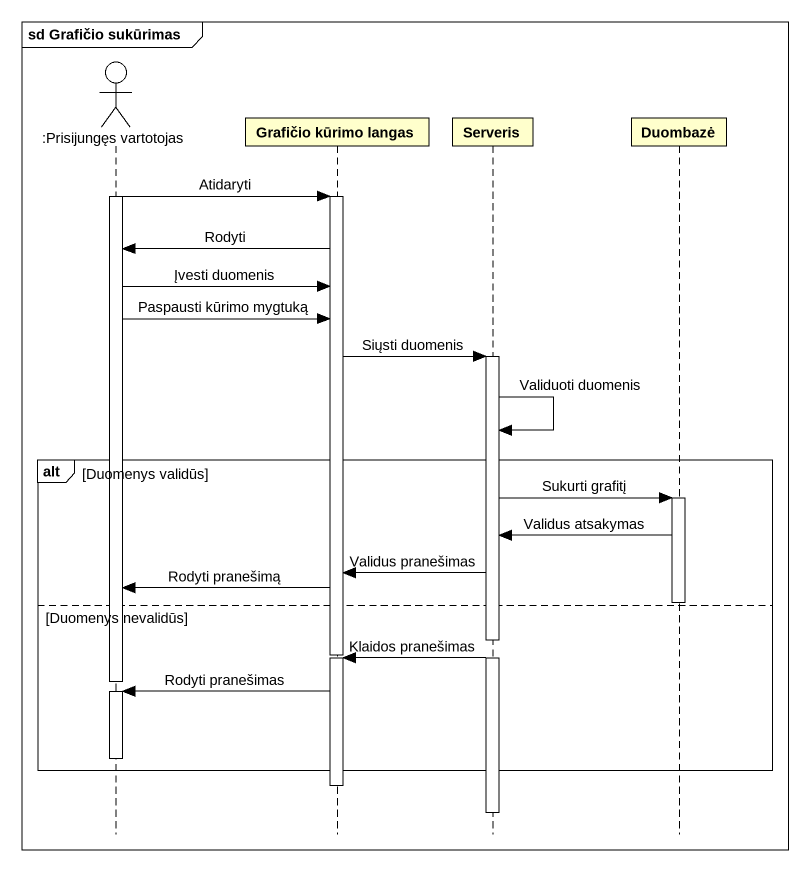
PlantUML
@startuml
mainframe sd Grafičio sukūrimas
hide footbox
actor ":Prisijungęs vartotojas" as Prisijungęs_vartotojas
participant "Grafičio kūrimo langas" as Grafičio_kūrimo_langas
participant Serveris
participant Duombazė

activate Prisijungęs_vartotojas
Prisijungęs_vartotojas -> Grafičio_kūrimo_langas : Atidaryti
activate Grafičio_kūrimo_langas
Grafičio_kūrimo_langas -> Prisijungęs_vartotojas : Rodyti
Prisijungęs_vartotojas -> Grafičio_kūrimo_langas : Įvesti duomenis
Prisijungęs_vartotojas -> Grafičio_kūrimo_langas : Paspausti kūrimo mygtuką
Grafičio_kūrimo_langas -> Serveris : Siųsti duomenis
activate Serveris
Serveris -> Serveris : Validuoti duomenis
alt Duomenys validūs
  Serveris -> Duombazė : Sukurti grafitį
  activate Duombazė
  Duombazė -> Serveris : Validus atsakymas
  Serveris -> Grafičio_kūrimo_langas : Validus pranešimas
  Grafičio_kūrimo_langas -> Prisijungęs_vartotojas : Rodyti pranešimą
  deactivate Duombazė
else Duomenys nevalidūs
  deactivate Grafičio_kūrimo_langas
  Serveris -> Grafičio_kūrimo_langas : Klaidos pranešimas
  activate Grafičio_kūrimo_langas
  deactivate Prisijungęs_vartotojas
  Grafičio_kūrimo_langas -> Prisijungęs_vartotojas : Rodyti pranešimas
  activate Prisijungęs_vartotojas
  deactivate Prisijungęs_vartotojas
end
deactivate Grafičio_kūrimo_langas
deactivate Serveris
@enduml
